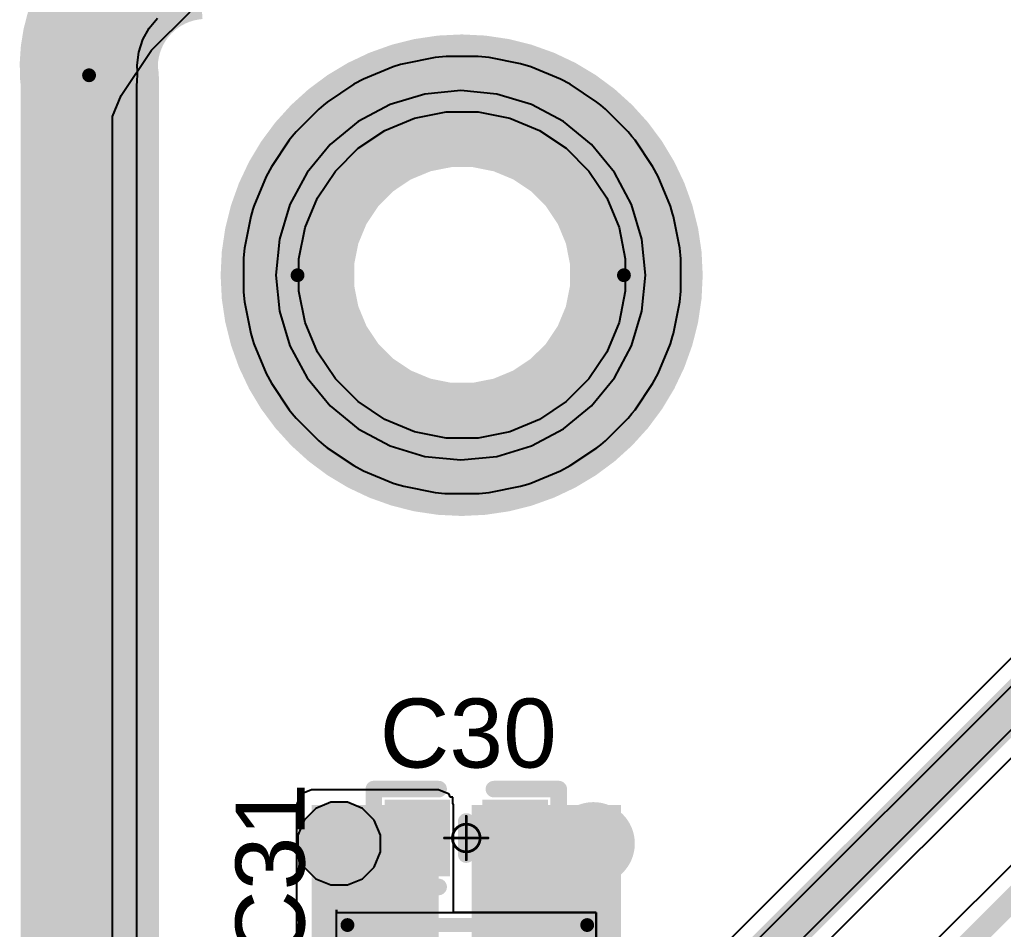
# Model space of a CAD drawing. Header units: inches. Extents: x -0.16 to 1.47, y -0.24 to 2.31.
# Drawn here: x -0.1596 to 0.1964, y 1.7659 to 2.0953 of the extents above; entities that cross this region are included whole.
import ezdxf

# ---------------------------------------------------------------- set-up
doc = ezdxf.new("R2010")
doc.units = ezdxf.units.IN
doc.header["$MEASUREMENT"] = 0
for name, color, linetype in [('Bottom Layer', 5, 'Continuous'), ('Bottom Overlay', 54, 'Continuous'), ('Bottom Solder', 6, 'Continuous'), ('GND', 76, 'Continuous'), ('Keep-Out Layer', 6, 'Continuous'), ('Mechanical 15', 56, 'Continuous'), ('Multi-Layer', 9, 'Continuous'), ('POWER', 16, 'Continuous'), ('Top Layer', 1, 'Continuous'), ('Top Overlay', 2, 'Continuous'), ('Top Paste', 8, 'Continuous'), ('Top Solder', 216, 'Continuous'), ('Via Holes', 16, 'Continuous')]:
    doc.layers.add(name, color=color, linetype=linetype)
doc.styles.add('Arial', font='', dxfattribs={"height": 0.2})
doc.styles.get('Arial').set_extended_font_data('Arial')

# ---------------------------------------------------------------- blocks, each defined once
blk = doc.blocks.new('C_0402_L_4')
at = {"layer": 'Top Layer'}
for points in [[(-0.02559, 0.00984), (-0.00984, 0.00984), (-0.00984, -0.00984), (-0.02559, -0.00984)], [(0.00984, 0.00984), (0.02559, 0.00984), (0.02559, -0.00984), (0.00984, -0.00984)]]:
    blk.add_hatch(color=1, dxfattribs=at).paths.add_polyline_path(points)
at = {"layer": 'Top Paste'}
for points in [[(-0.02559, 0.00984), (-0.00984, 0.00984), (-0.00984, -0.00984), (-0.02559, -0.00984)], [(0.00984, 0.00984), (0.02559, 0.00984), (0.02559, -0.00984), (0.00984, -0.00984)]]:
    blk.add_hatch(color=8, dxfattribs=at).paths.add_polyline_path(points)
at = {"layer": 'Top Solder'}
for points in [[(-0.02959, 0.01384), (-0.00584, 0.01384), (-0.00584, -0.01384), (-0.02959, -0.01384)], [(0.00584, 0.01384), (0.02959, 0.01384), (0.02959, -0.01384), (0.00584, -0.01384)]]:
    blk.add_hatch(color=216, dxfattribs=at).paths.add_polyline_path(points)
at = {"layer": 'Mechanical 15', "const_width": 0.001}
for points in [[(0, 0.00788), (0, -0.00787)], [(0.00788, 0), (-0.00787, 0)]]:
    blk.add_lwpolyline(points, dxfattribs=at)
at = {"layer": 'Mechanical 15'}
for points, const_width in [([(-0.00025, 0.00788, 1), (0.00025, 0.00788, 1)], 0.0005), ([(0.005, 0, 1), (-0.005, 0, 1)], 0.001), ([(-0.00812, 0, 1), (-0.00762, 0, 1)], 0.0005), ([(-0.00525, 0, 1), (-0.00475, 0, 1)], 0.0005), ([(0.00475, 0, 1), (0.00525, 0, 1)], 0.0005), ([(0.00763, 0, 1), (0.00813, 0, 1)], 0.0005), ([(-0.00025, -0.00787, 1), (0.00025, -0.00787, 1)], 0.0005)]:
    blk.add_lwpolyline(points, format="xyb", close=True, dxfattribs=dict(at, const_width=const_width))
at = {"layer": 'Top Overlay', "const_width": 0.006}
for points in [[(-0.03346, 0.01772), (-0.03346, -0.01771)], [(-0.01, 0.01772), (-0.03346, 0.01772)], [(0.03346, 0.01772), (0.01, 0.01772)], [(0.03346, 0.01772), (0.03346, -0.01772)], [(0, 0.006), (0, -0.006)], [(-0.03345, -0.01772), (-0.03346, -0.01771)], [(-0.01, -0.01771), (-0.03346, -0.01771)], [(0.03346, -0.01771), (0.01, -0.01771)]]:
    blk.add_lwpolyline(points, dxfattribs=at)
at = {"layer": 'Top Overlay', "const_width": 0.003}
for points in [[(-0.03496, 0.01772, 1), (-0.03196, 0.01772, 1)], [(-0.03496, 0.01772, 1), (-0.03196, 0.01772, 1)], [(-0.0115, 0.01772, 1), (-0.0085, 0.01772, 1)], [(0.0085, 0.01772, 1), (0.0115, 0.01772, 1)], [(0.03196, 0.01772, 1), (0.03496, 0.01772, 1)], [(0.03196, 0.01772, 1), (0.03496, 0.01772, 1)], [(-0.0015, 0.006, 1), (0.0015, 0.006, 1)], [(-0.0015, -0.006, 1), (0.0015, -0.006, 1)], [(-0.03496, -0.01771, 1), (-0.03196, -0.01771, 1)], [(-0.03496, -0.01771, 1), (-0.03196, -0.01771, 1)], [(-0.03496, -0.01771, 1), (-0.03196, -0.01771, 1)], [(-0.03495, -0.01772, 1), (-0.03195, -0.01772, 1)], [(-0.0115, -0.01771, 1), (-0.0085, -0.01771, 1)], [(0.0085, -0.01771, 1), (0.0115, -0.01771, 1)], [(0.03196, -0.01771, 1), (0.03496, -0.01771, 1)], [(0.03196, -0.01772, 1), (0.03496, -0.01772, 1)]]:
    blk.add_lwpolyline(points, format="xyb", close=True, dxfattribs=at)
blk = doc.blocks.new('SPL06_001_5')
at = {"layer": 'Top Layer'}
for points in [[(-0.0374, 0.02953), (-0.0374, 0.04725), (-0.01968, 0.04725), (-0.01968, 0.02953)], [(0.01968, 0.02953), (0.01968, 0.04725), (0.0374, 0.04725), (0.0374, 0.02953)], [(-0.0374, 0.00393), (-0.0374, 0.02165), (-0.01968, 0.02165), (-0.01968, 0.00393)], [(0.01968, 0.00393), (0.01968, 0.02165), (0.0374, 0.02165), (0.0374, 0.00393)], [(-0.0374, -0.02165), (-0.0374, -0.00393), (-0.01968, -0.00393), (-0.01968, -0.02165)], [(0.01968, -0.02165), (0.01968, -0.00393), (0.0374, -0.00393), (0.0374, -0.02165)], [(-0.0374, -0.04725), (-0.0374, -0.02953), (-0.01968, -0.02953), (-0.01968, -0.04725)], [(0.01968, -0.04725), (0.01968, -0.02953), (0.0374, -0.02953), (0.0374, -0.04725)]]:
    blk.add_hatch(color=1, dxfattribs=at).paths.add_polyline_path(points)
at = {"layer": 'Top Paste'}
for points in [[(-0.0374, 0.02953), (-0.0374, 0.04725), (-0.01968, 0.04725), (-0.01968, 0.02953)], [(0.01968, 0.02953), (0.01968, 0.04725), (0.0374, 0.04725), (0.0374, 0.02953)], [(-0.0374, 0.00393), (-0.0374, 0.02165), (-0.01968, 0.02165), (-0.01968, 0.00393)], [(0.01968, 0.00393), (0.01968, 0.02165), (0.0374, 0.02165), (0.0374, 0.00393)], [(-0.0374, -0.02165), (-0.0374, -0.00393), (-0.01968, -0.00393), (-0.01968, -0.02165)], [(0.01968, -0.02165), (0.01968, -0.00393), (0.0374, -0.00393), (0.0374, -0.02165)], [(-0.0374, -0.04725), (-0.0374, -0.02953), (-0.01968, -0.02953), (-0.01968, -0.04725)], [(0.01968, -0.04725), (0.01968, -0.02953), (0.0374, -0.02953), (0.0374, -0.04725)]]:
    blk.add_hatch(color=8, dxfattribs=at).paths.add_polyline_path(points)
at = {"layer": 'Top Solder'}
for points in [[(-0.0414, 0.02553), (-0.0414, 0.05125), (-0.01568, 0.05125), (-0.01568, 0.02553)], [(0.01568, 0.02553), (0.01568, 0.05125), (0.0414, 0.05125), (0.0414, 0.02553)], [(-0.0414, -0.00007), (-0.0414, 0.02565), (-0.01568, 0.02565), (-0.01568, -0.00007)], [(0.01568, -0.00007), (0.01568, 0.02565), (0.0414, 0.02565), (0.0414, -0.00007)], [(-0.0414, -0.02565), (-0.0414, 0.00007), (-0.01568, 0.00007), (-0.01568, -0.02565)], [(0.01568, -0.02565), (0.01568, 0.00007), (0.0414, 0.00007), (0.0414, -0.02565)], [(-0.0414, -0.05125), (-0.0414, -0.02553), (-0.01568, -0.02553), (-0.01568, -0.05125)], [(0.01568, -0.05125), (0.01568, -0.02553), (0.0414, -0.02553), (0.0414, -0.05125)]]:
    blk.add_hatch(color=216, dxfattribs=at).paths.add_polyline_path(points)
at = {"layer": 'Top Overlay'}
for p, q in [((-0.00158, 0.03701), (-0.00158, 0.04567)), ((-0.00158, 0.04567), (0, 0.04567)), ((0, 0.04567), (0, 0.03701)), ((-0.00536, 0.04065), (-0.00536, 0.04222)), ((-0.00536, 0.04222), (0.0033, 0.04222)), ((0.0033, 0.04065), (-0.00536, 0.04065)), ((0.0033, 0.04222), (0.0033, 0.04065)), ((0.0033, 0.04065), (0.0033, 0.04065)), ((-0.00158, 0.03701), (-0.00158, 0.03701)), ((0, 0.03701), (-0.00158, 0.03701))]:
    blk.add_line(p, q, dxfattribs=at)
at = {"layer": 'Top Overlay', "const_width": 0.005}
for points in [[(-0.04346, -0.0531), (-0.04346, 0.0531)], [(-0.04346, 0.0531), (0.0433, 0.0531)], [(0.0433, -0.0531), (0.0433, 0.0531)], [(0.04854, 0.03861), (0.05354, 0.04361)], [(0.05354, 0.03361), (0.05354, 0.04361)], [(0.04854, 0.03861), (0.05354, 0.03361)], [(-0.04346, -0.0531), (0.0433, -0.0531)]]:
    blk.add_lwpolyline(points, dxfattribs=at)
at = {"layer": 'Top Overlay'}
for points, const_width in [([(-0.04471, 0.0531, 1), (-0.04221, 0.0531, 1)], 0.0025), ([(-0.04471, 0.0531, 1), (-0.04221, 0.0531, 1)], 0.0025), ([(0.04205, 0.0531, 1), (0.04455, 0.0531, 1)], 0.0025), ([(0.04205, 0.0531, 1), (0.04455, 0.0531, 1)], 0.0025), ([(0.05229, 0.04361, 1), (0.05479, 0.04361, 1)], 0.0025), ([(0.05229, 0.04361, 1), (0.05479, 0.04361, 1)], 0.0025), ([(0.04729, 0.03861, 1), (0.04979, 0.03861, 1)], 0.0025), ([(0.04729, 0.03861, 1), (0.04979, 0.03861, 1)], 0.0025), ([(0.05229, 0.03361, 1), (0.05479, 0.03361, 1)], 0.0025), ([(0.05229, 0.03361, 1), (0.05479, 0.03361, 1)], 0.0025), ([(-0.00729, -0.02598, 1), (-0.01319, -0.02598, 1)], 0.00591), ([(-0.01467, -0.02598, 1), (-0.01171, -0.02598, 1)], 0.00295), ([(-0.00877, -0.02598, 1), (-0.00581, -0.02598, 1)], 0.00295), ([(-0.04471, -0.0531, 1), (-0.04221, -0.0531, 1)], 0.0025), ([(-0.04471, -0.0531, 1), (-0.04221, -0.0531, 1)], 0.0025), ([(0.04205, -0.0531, 1), (0.04455, -0.0531, 1)], 0.0025), ([(0.04205, -0.0531, 1), (0.04455, -0.0531, 1)], 0.0025)]:
    blk.add_lwpolyline(points, format="xyb", close=True, dxfattribs=dict(at, const_width=const_width))

msp = doc.modelspace()

# ---------------------------------------------------------------- hatches: boundary and pattern name
at = {"layer": 'Bottom Layer'}
h = msp.add_hatch(color=5, dxfattribs=at)
edge = h.paths.add_edge_path()
edge.add_arc((-0.044, 1.797), 0.01, 0, 360)
h = msp.add_hatch(color=5, dxfattribs=at)
edge = h.paths.add_edge_path()
edge.add_arc((0.048, 1.797), 0.01, 0, 360)
at = {"layer": 'Bottom Solder'}
h = msp.add_hatch(color=6, dxfattribs=at)
edge = h.paths.add_edge_path()
edge.add_arc((-0.044, 1.797), 0.014, 0, 360)
h = msp.add_hatch(color=6, dxfattribs=at)
edge = h.paths.add_edge_path()
edge.add_arc((0.048, 1.797), 0.014, 0, 360)
at = {"layer": 'GND'}
h = msp.add_hatch(color=76, dxfattribs=at)
edge = h.paths.add_edge_path()
edge.add_arc((-0.044, 1.797), 0.015, 0, 360)
at = {"layer": 'POWER'}
h = msp.add_hatch(color=16, dxfattribs=at)
edge = h.paths.add_edge_path()
edge.add_arc((0.048, 1.797), 0.015, 0, 360)
at = {"layer": 'Top Layer'}
for points in [[(-0.054, 1.744), (-0.008, 1.744), (-0.008, 1.811), (-0.054, 1.811)], [(0.058, 1.811), (0.004, 1.811), (0.004, 1.744), (0.058, 1.744)]]:
    msp.add_hatch(color=1, dxfattribs=at).paths.add_polyline_path(points)
h = msp.add_hatch(color=1, dxfattribs=at)
edge = h.paths.add_edge_path()
edge.add_arc((-0.044, 1.797), 0.01, 0, 360)
h = msp.add_hatch(color=1, dxfattribs=at)
edge = h.paths.add_edge_path()
edge.add_arc((0.048, 1.797), 0.01, 0, 360)
at = {"layer": 'Top Solder'}
h = msp.add_hatch(color=216, dxfattribs=at)
edge = h.paths.add_edge_path()
edge.add_arc((-0.044, 1.797), 0.014, 0, 360)
h = msp.add_hatch(color=216, dxfattribs=at)
edge = h.paths.add_edge_path()
edge.add_arc((0.048, 1.797), 0.014, 0, 360)
at = {"layer": 'Via Holes'}
h = msp.add_hatch(color=7, dxfattribs=at)
edge = h.paths.add_edge_path()
edge.add_arc((-0.044, 1.797), 0.005, 0, 360)
h = msp.add_hatch(color=7, dxfattribs=at)
edge = h.paths.add_edge_path()
edge.add_arc((0.048, 1.797), 0.005, 0, 360)

# ---------------------------------------------------------------- linework, layer by layer
at = {"layer": 'Bottom Layer'}
for p, q in [((-0.11189, 2.08423), (-0.09796, 2.09816)), ((-0.12283, 2.06785), (-0.11189, 2.08423)), ((-0.01305, 2.06837), (-0.02559, 2.06457)), ((0, 2.06966), (-0.01305, 2.06837)), ((0.01305, 2.06837), (0, 2.06966)), ((0.02559, 2.06457), (0.01305, 2.06837)), ((-0.12597, 2.06026), (-0.12283, 2.06785)), ((-0.02559, 2.06457), (-0.03715, 2.05839)), ((0.03715, 2.05839), (0.02559, 2.06457)), ((-0.12597, -0.0807), (-0.12597, 2.06026)), ((-0.03715, 2.05839), (-0.04729, 2.05007)), ((0.04729, 2.05007), (0.03715, 2.05839)), ((0.40071, 2.05549), (-0.0957, 1.55908)), ((-0.04729, 2.05007), (-0.05561, 2.03993)), ((0.05561, 2.03993), (0.04729, 2.05007)), ((-0.08003, 1.54879), (0.411, 2.03982)), ((-0.05561, 2.03993), (-0.06179, 2.02837)), ((0.06179, 2.02837), (0.05561, 2.03993)), ((-0.06179, 2.02837), (-0.06559, 2.01583)), ((0.06559, 2.01583), (0.06179, 2.02837)), ((-0.06559, 2.01583), (-0.06688, 2.00278)), ((0.06688, 2.00278), (0.06559, 2.01583)), ((0.417, 2.00698), (-0.07541, 1.51456)), ((-0.06688, 2.00278), (-0.06559, 1.98973)), ((0.06559, 1.98973), (0.06688, 2.00278)), ((-0.06559, 1.98973), (-0.06179, 1.97719)), ((0.06179, 1.97719), (0.06559, 1.98973)), ((-0.06179, 1.97719), (-0.05561, 1.96562)), ((0.05561, 1.96562), (0.06179, 1.97719)), ((-0.05561, 1.96562), (-0.04729, 1.95549)), ((0.04729, 1.95549), (0.05561, 1.96562)), ((-0.04729, 1.95549), (-0.03715, 1.94717)), ((0.03715, 1.94717), (0.04729, 1.95549)), ((-0.03715, 1.94717), (-0.02559, 1.94099)), ((0.02559, 1.94099), (0.03715, 1.94717)), ((-0.02559, 1.94099), (-0.01305, 1.93719)), ((0.01305, 1.93719), (0.02559, 1.94099)), ((-0.01305, 1.93719), (0, 1.9359)), ((0, 1.9359), (0.01305, 1.93719)), ((-0.04698, 1.812), (-0.0525, 1.80972)), ((-0.04102, 1.812), (-0.04698, 1.812)), ((-0.0355, 1.80972), (-0.04102, 1.812)), ((-0.0525, 1.80972), (-0.05672, 1.8055)), ((-0.03128, 1.8055), (-0.0355, 1.80972)), ((-0.05672, 1.8055), (-0.059, 1.79998)), ((-0.029, 1.79998), (-0.03128, 1.8055)), ((-0.059, 1.79998), (-0.059, 1.79402)), ((-0.029, 1.79402), (-0.029, 1.79998)), ((-0.059, 1.79402), (-0.05672, 1.7885)), ((-0.03128, 1.7885), (-0.029, 1.79402)), ((-0.05672, 1.7885), (-0.0525, 1.78428)), ((-0.0355, 1.78428), (-0.03128, 1.7885)), ((-0.0525, 1.78428), (-0.04698, 1.782)), ((-0.04102, 1.782), (-0.0355, 1.78428)), ((-0.04698, 1.782), (-0.04102, 1.782))]:
    msp.add_line(p, q, dxfattribs=at)
at = {"layer": 'Bottom Layer', "const_width": 0.008}
for points in [[(-0.08921, 1.55259), (0.40719, 2.049)], [(-0.07621, 1.50079), (0.432, 2.009)]]:
    msp.add_lwpolyline(points, dxfattribs=at)
at = {"layer": 'Bottom Overlay', "const_width": 0.05}
msp.add_lwpolyline([(-0.13451, 2.07518, -0.414214), (-0.09521, 2.12048)], format="xyb", dxfattribs=at)
msp.add_lwpolyline([(-0.13451, 2.07518, -0.414214), (-0.09521, 2.12048)], format="xyb", dxfattribs=at)
at = {"layer": 'Bottom Overlay'}
for points, const_width in [([(-0.14701, 2.07518, 1), (-0.12201, 2.07518, 1)], 0.025), ([(-0.14701, 2.07518, 1), (-0.12201, 2.07518, 1)], 0.025), ([(-0.14671, 2.07388, 1), (-0.12171, 2.07388, 1)], 0.025), ([(-0.14671, 2.07388, 1), (-0.12171, 2.07388, 1)], 0.025), ([(0.07997, 2.00279, 1), (-0.07939, 2.00279, 1)], 0.015), ([(-0.08314, 2.00279, 1), (-0.07564, 2.00279, 1)], 0.0075), ([(0.07622, 2.00279, 1), (0.08372, 2.00279, 1)], 0.0075)]:
    msp.add_lwpolyline(points, format="xyb", close=True, dxfattribs=dict(at, const_width=const_width))
at = {"layer": 'Bottom Overlay', "const_width": 0.05}
msp.add_lwpolyline([(-0.13421, -0.08202), (-0.13421, 2.07388)], dxfattribs=at)
msp.add_lwpolyline([(-0.13421, -0.08202), (-0.13421, 2.07388)], dxfattribs=at)
at = {"layer": 'GND'}
for p, q in [((-0.11279, 2.09227), (-0.10974, 2.09591)), ((-0.11509, 2.08811), (-0.11279, 2.09227)), ((-0.11655, 2.08359), (-0.11509, 2.08811)), ((-0.11714, 2.07888), (-0.11655, 2.08359)), ((-0.11698, 2.07651), (-0.11714, 2.07888)), ((-0.02179, 2.07903), (-0.02442, 2.07823)), ((-0.02065, 2.07938), (-0.02179, 2.07903)), ((-0.00924, 2.08164), (-0.02065, 2.07938)), ((-0.00532, 2.08203), (-0.00924, 2.08164)), ((0.00632, 2.08203), (-0.00532, 2.08203)), ((-0.00532, 2.08203), (-0.00532, 2.08203)), ((-0.00532, 2.08203), (-0.00532, 2.08203)), ((0.01024, 2.08164), (0.00632, 2.08203)), ((0.00632, 2.08203), (0.00632, 2.08203)), ((0.00632, 2.08203), (0.00632, 2.08203)), ((0.02165, 2.07938), (0.01024, 2.08164)), ((0.02542, 2.07823), (0.02165, 2.07938)), ((-0.117, 2.07567), (-0.11698, 2.07651)), ((-0.11694, 2.07483), (-0.117, 2.07567)), ((-0.02442, 2.07823), (-0.03516, 2.07378)), ((0.03616, 2.07378), (0.02542, 2.07823)), ((-0.11721, 2.0721), (-0.1171, 2.07257)), ((-0.11721, -0.07753), (-0.11721, 2.0721)), ((-0.1171, 2.07257), (-0.11706, 2.0737)), ((-0.11706, 2.0737), (-0.11694, 2.07483)), ((-0.03864, 2.07192), (-0.04831, 2.06546)), ((-0.03516, 2.07378), (-0.03864, 2.07192)), ((0.03964, 2.07192), (0.03616, 2.07378)), ((0.04931, 2.06546), (0.03964, 2.07192)), ((-0.04831, 2.06546), (-0.04968, 2.06433)), ((0.05068, 2.06433), (0.04931, 2.06546)), ((-0.05136, 2.06296), (-0.05958, 2.05473)), ((-0.04968, 2.06433), (-0.05136, 2.06296)), ((0.05236, 2.06296), (0.05068, 2.06433)), ((0.06058, 2.05473), (0.05236, 2.06296)), ((-0.05958, 2.05473), (-0.06095, 2.05306)), ((0.06195, 2.05306), (0.06058, 2.05473)), ((-0.06208, 2.05169), (-0.06854, 2.04202)), ((-0.06095, 2.05306), (-0.06208, 2.05169)), ((0.06308, 2.05169), (0.06195, 2.05306)), ((0.06954, 2.04202), (0.06308, 2.05169)), ((-0.06854, 2.04202), (-0.0704, 2.03854)), ((0.0714, 2.03854), (0.06954, 2.04202)), ((-0.0704, 2.03854), (-0.07485, 2.0278)), ((0.07585, 2.0278), (0.0714, 2.03854)), ((-0.0752, 2.02665), (-0.076, 2.02403)), ((-0.07485, 2.0278), (-0.0752, 2.02665)), ((0.07665, 2.02517), (0.07585, 2.0278)), ((-0.076, 2.02403), (-0.07827, 2.01262)), ((0.077, 2.02403), (0.07665, 2.02517)), ((0.07927, 2.01262), (0.077, 2.02403)), ((-0.07827, 2.01262), (-0.07861, 2.00908)), ((0.07965, 2.0087), (0.07927, 2.01262)), ((-0.07861, 2.00908), (-0.07865, 2.0087)), ((-0.07865, 2.0087), (-0.07865, 2.00288)), ((0.07965, 2.00288), (0.07965, 2.0087)), ((0.07965, 2.0087), (0.07965, 2.0087)), ((0.07965, 2.0087), (0.07965, 2.0087)), ((-0.07865, 2.00288), (-0.07865, 1.99706)), ((0.07965, 1.99706), (0.07965, 2.00288)), ((-0.07865, 1.99706), (-0.07861, 1.99668)), ((0.07927, 1.99314), (0.07965, 1.99706)), ((0.07965, 1.99706), (0.07965, 1.99706)), ((0.07965, 1.99706), (0.07965, 1.99706)), ((-0.07861, 1.99668), (-0.07827, 1.99314)), ((-0.07827, 1.99314), (-0.076, 1.98173)), ((0.077, 1.98173), (0.07927, 1.99314)), ((-0.076, 1.98173), (-0.0752, 1.97911)), ((0.07585, 1.97796), (0.07665, 1.98059)), ((0.07665, 1.98059), (0.077, 1.98173)), ((-0.0752, 1.97911), (-0.07485, 1.97796)), ((-0.07485, 1.97796), (-0.0704, 1.96721)), ((0.0714, 1.96721), (0.07585, 1.97796)), ((-0.0704, 1.96721), (-0.06854, 1.96374)), ((0.06954, 1.96374), (0.0714, 1.96721)), ((-0.06854, 1.96374), (-0.06208, 1.95407)), ((0.06308, 1.95407), (0.06954, 1.96374)), ((-0.06208, 1.95407), (-0.06095, 1.9527)), ((-0.06095, 1.9527), (-0.05958, 1.95102)), ((-0.05958, 1.95102), (-0.05136, 1.9428)), ((0.05236, 1.9428), (0.06058, 1.95102)), ((0.06058, 1.95102), (0.06195, 1.9527)), ((0.06195, 1.9527), (0.06308, 1.95407)), ((-0.05136, 1.9428), (-0.04968, 1.94142)), ((-0.04968, 1.94142), (-0.04831, 1.9403)), ((-0.04831, 1.9403), (-0.03864, 1.93383)), ((0.03964, 1.93383), (0.04931, 1.9403)), ((0.04931, 1.9403), (0.05068, 1.94142)), ((0.05068, 1.94142), (0.05236, 1.9428)), ((-0.03864, 1.93383), (-0.03516, 1.93198)), ((0.03616, 1.93198), (0.03964, 1.93383)), ((-0.03516, 1.93198), (-0.02442, 1.92753)), ((0.02542, 1.92753), (0.03616, 1.93198)), ((-0.02442, 1.92753), (-0.02327, 1.92718)), ((-0.02327, 1.92718), (-0.02065, 1.92638)), ((-0.02065, 1.92638), (-0.00924, 1.92411)), ((0.01024, 1.92411), (0.02165, 1.92638)), ((0.02165, 1.92638), (0.02427, 1.92718)), ((0.02427, 1.92718), (0.02542, 1.92753)), ((-0.00924, 1.92411), (-0.0057, 1.92376)), ((-0.0057, 1.92376), (-0.00532, 1.92373)), ((-0.00532, 1.92373), (0.00632, 1.92373)), ((0.00632, 1.92373), (0.0067, 1.92376)), ((0.0067, 1.92376), (0.01024, 1.92411))]:
    msp.add_line(p, q, dxfattribs=at)
at = {"layer": 'GND', "const_width": 0.04}
for points in [[(-0.12394, 2.11027), (-0.11728, 2.1157)], [(-0.12945, 2.10367), (-0.12394, 2.11027)], [(-0.13361, 2.09615), (-0.12945, 2.10367)], [(-0.13626, 2.08797), (-0.13361, 2.09615)], [(-0.13732, 2.07944), (-0.13626, 2.08797)], [(-0.13732, 2.07944), (-0.13703, 2.07516)], [(-0.13731, 2.07388), (-0.13703, 2.07516)], [(-0.13731, -0.08202), (-0.13731, 2.07388)], [(-0.02747, 2.05521), (-0.01673, 2.05966)], [(-0.01673, 2.05966), (-0.00532, 2.06193)], [(-0.00532, 2.06193), (0.00632, 2.06193)], [(0.00632, 2.06193), (0.01773, 2.05966)], [(0.01773, 2.05966), (0.02847, 2.05521)], [(-0.03715, 2.04875), (-0.02747, 2.05521)], [(0.02847, 2.05521), (0.03815, 2.04875)], [(-0.04537, 2.04052), (-0.03715, 2.04875)], [(0.03815, 2.04875), (0.04637, 2.04052)], [(-0.05183, 2.03085), (-0.04537, 2.04052)], [(0.04637, 2.04052), (0.05283, 2.03085)], [(-0.05629, 2.0201), (-0.05183, 2.03085)], [(0.05283, 2.03085), (0.05729, 2.0201)], [(-0.05856, 2.0087), (-0.05629, 2.0201)], [(0.05729, 2.0201), (0.05956, 2.0087)], [(-0.05856, 2.00288), (-0.05856, 2.0087)], [(0.05956, 2.00288), (0.05956, 2.0087)], [(-0.05856, 1.99706), (-0.05856, 2.00288)], [(0.05956, 1.99706), (0.05956, 2.00288)], [(-0.05856, 1.99706), (-0.05629, 1.98565)], [(0.05729, 1.98565), (0.05956, 1.99706)], [(-0.05629, 1.98565), (-0.05183, 1.97491)], [(0.05283, 1.97491), (0.05729, 1.98565)], [(-0.05183, 1.97491), (-0.04537, 1.96523)], [(0.04637, 1.96523), (0.05283, 1.97491)], [(-0.04537, 1.96523), (-0.03715, 1.95701)], [(0.03815, 1.95701), (0.04637, 1.96523)], [(-0.03715, 1.95701), (-0.02747, 1.95054)], [(0.02847, 1.95054), (0.03815, 1.95701)], [(-0.02747, 1.95054), (-0.01673, 1.94609)], [(0.01773, 1.94609), (0.02847, 1.95054)], [(-0.01673, 1.94609), (-0.00532, 1.94382)], [(0.00632, 1.94382), (0.01773, 1.94609)], [(-0.00532, 1.94382), (0.00632, 1.94382)]]:
    msp.add_lwpolyline(points, dxfattribs=at)
at = {"layer": 'GND', "const_width": 0.02}
for points in [[(-0.13394, 2.11027, 1), (-0.11394, 2.11027, 1)], [(-0.13394, 2.11027, 1), (-0.11394, 2.11027, 1)], [(-0.13945, 2.10367, 1), (-0.11945, 2.10367, 1)], [(-0.13945, 2.10367, 1), (-0.11945, 2.10367, 1)], [(-0.14361, 2.09615, 1), (-0.12361, 2.09615, 1)], [(-0.14361, 2.09615, 1), (-0.12361, 2.09615, 1)], [(-0.14626, 2.08797, 1), (-0.12626, 2.08797, 1)], [(-0.14626, 2.08797, 1), (-0.12626, 2.08797, 1)], [(-0.14732, 2.07944, 1), (-0.12732, 2.07944, 1)], [(-0.14732, 2.07944, 1), (-0.12732, 2.07944, 1)], [(-0.14731, 2.07388, 1), (-0.12731, 2.07388, 1)], [(-0.14731, 2.07388, 1), (-0.12731, 2.07388, 1)], [(-0.14703, 2.07516, 1), (-0.12703, 2.07516, 1)], [(-0.14703, 2.07516, 1), (-0.12703, 2.07516, 1)], [(-0.02673, 2.05966, 1), (-0.00673, 2.05966, 1)], [(-0.02673, 2.05966, 1), (-0.00673, 2.05966, 1)], [(-0.01532, 2.06193, 1), (0.00468, 2.06193, 1)], [(-0.01532, 2.06193, 1), (0.00468, 2.06193, 1)], [(-0.00368, 2.06193, 1), (0.01632, 2.06193, 1)], [(-0.00368, 2.06193, 1), (0.01632, 2.06193, 1)], [(0.00773, 2.05966, 1), (0.02773, 2.05966, 1)], [(0.00773, 2.05966, 1), (0.02773, 2.05966, 1)], [(-0.03747, 2.05521, 1), (-0.01747, 2.05521, 1)], [(-0.03747, 2.05521, 1), (-0.01747, 2.05521, 1)], [(0.01847, 2.05521, 1), (0.03847, 2.05521, 1)], [(0.01847, 2.05521, 1), (0.03847, 2.05521, 1)], [(-0.04715, 2.04875, 1), (-0.02715, 2.04875, 1)], [(-0.04715, 2.04875, 1), (-0.02715, 2.04875, 1)], [(0.02815, 2.04875, 1), (0.04815, 2.04875, 1)], [(0.02815, 2.04875, 1), (0.04815, 2.04875, 1)], [(-0.05537, 2.04052, 1), (-0.03537, 2.04052, 1)], [(-0.05537, 2.04052, 1), (-0.03537, 2.04052, 1)], [(0.03637, 2.04052, 1), (0.05637, 2.04052, 1)], [(0.03637, 2.04052, 1), (0.05637, 2.04052, 1)], [(-0.06183, 2.03085, 1), (-0.04183, 2.03085, 1)], [(-0.06183, 2.03085, 1), (-0.04183, 2.03085, 1)], [(0.04283, 2.03085, 1), (0.06283, 2.03085, 1)], [(0.04283, 2.03085, 1), (0.06283, 2.03085, 1)], [(-0.06629, 2.0201, 1), (-0.04629, 2.0201, 1)], [(-0.06629, 2.0201, 1), (-0.04629, 2.0201, 1)], [(0.04729, 2.0201, 1), (0.06729, 2.0201, 1)], [(0.04729, 2.0201, 1), (0.06729, 2.0201, 1)], [(-0.06856, 2.0087, 1), (-0.04856, 2.0087, 1)], [(-0.06856, 2.0087, 1), (-0.04856, 2.0087, 1)], [(0.04956, 2.0087, 1), (0.06956, 2.0087, 1)], [(0.04956, 2.0087, 1), (0.06956, 2.0087, 1)], [(-0.06856, 2.00288, 1), (-0.04856, 2.00288, 1)], [(-0.06856, 2.00288, 1), (-0.04856, 2.00288, 1)], [(0.04956, 2.00288, 1), (0.06956, 2.00288, 1)], [(0.04956, 2.00288, 1), (0.06956, 2.00288, 1)], [(-0.06856, 1.99706, 1), (-0.04856, 1.99706, 1)], [(-0.06856, 1.99706, 1), (-0.04856, 1.99706, 1)], [(0.04956, 1.99706, 1), (0.06956, 1.99706, 1)], [(0.04956, 1.99706, 1), (0.06956, 1.99706, 1)], [(-0.06629, 1.98565, 1), (-0.04629, 1.98565, 1)], [(-0.06629, 1.98565, 1), (-0.04629, 1.98565, 1)], [(0.04729, 1.98565, 1), (0.06729, 1.98565, 1)], [(0.04729, 1.98565, 1), (0.06729, 1.98565, 1)], [(-0.06183, 1.97491, 1), (-0.04183, 1.97491, 1)], [(-0.06183, 1.97491, 1), (-0.04183, 1.97491, 1)], [(0.04283, 1.97491, 1), (0.06283, 1.97491, 1)], [(0.04283, 1.97491, 1), (0.06283, 1.97491, 1)], [(-0.05537, 1.96523, 1), (-0.03537, 1.96523, 1)], [(-0.05537, 1.96523, 1), (-0.03537, 1.96523, 1)], [(0.03637, 1.96523, 1), (0.05637, 1.96523, 1)], [(0.03637, 1.96523, 1), (0.05637, 1.96523, 1)], [(-0.04715, 1.95701, 1), (-0.02715, 1.95701, 1)], [(-0.04715, 1.95701, 1), (-0.02715, 1.95701, 1)], [(0.02815, 1.95701, 1), (0.04815, 1.95701, 1)], [(0.02815, 1.95701, 1), (0.04815, 1.95701, 1)], [(-0.03747, 1.95054, 1), (-0.01747, 1.95054, 1)], [(-0.03747, 1.95054, 1), (-0.01747, 1.95054, 1)], [(0.01847, 1.95054, 1), (0.03847, 1.95054, 1)], [(0.01847, 1.95054, 1), (0.03847, 1.95054, 1)], [(-0.02673, 1.94609, 1), (-0.00673, 1.94609, 1)], [(-0.02673, 1.94609, 1), (-0.00673, 1.94609, 1)], [(0.00773, 1.94609, 1), (0.02773, 1.94609, 1)], [(0.00773, 1.94609, 1), (0.02773, 1.94609, 1)], [(-0.01532, 1.94382, 1), (0.00468, 1.94382, 1)], [(-0.01532, 1.94382, 1), (0.00468, 1.94382, 1)], [(-0.00368, 1.94382, 1), (0.01632, 1.94382, 1)], [(-0.00368, 1.94382, 1), (0.01632, 1.94382, 1)]]:
    msp.add_lwpolyline(points, format="xyb", close=True, dxfattribs=at)
at = {"layer": 'Keep-Out Layer', "const_width": 0.005}
msp.add_lwpolyline([(-0.13451, 2.07518, -0.414214), (-0.09521, 2.12048)], format="xyb", dxfattribs=at)
at = {"layer": 'Keep-Out Layer', "const_width": 0.00616}
msp.add_lwpolyline([(-0.13421, -0.08202), (-0.13421, 2.07388)], dxfattribs=at)
at = {"layer": 'Keep-Out Layer'}
for points, const_width in [([(-0.13575, 2.07388, 1), (-0.13267, 2.07388, 1)], 0.00308), ([(-0.13576, 2.07518, 1), (-0.13326, 2.07518, 1)], 0.0025), ([(0.05906, 2.00278, 1), (-0.05906, 2.00278, 1)], 0.005), ([(-0.06031, 2.00278, 1), (-0.05781, 2.00278, 1)], 0.0025), ([(0.05781, 2.00278, 1), (0.06031, 2.00278, 1)], 0.0025)]:
    msp.add_lwpolyline(points, format="xyb", close=True, dxfattribs=dict(at, const_width=const_width))
at = {"layer": 'Multi-Layer'}
for p, q in [((-0.01673, 2.05966), (-0.00532, 2.06193)), ((-0.00532, 2.06193), (0.0005, 2.06193)), ((0.0005, 2.06193), (0.00632, 2.06193)), ((0.00632, 2.06193), (0.01773, 2.05966)), ((-0.02747, 2.05521), (-0.01673, 2.05966)), ((0.01773, 2.05966), (0.02847, 2.05521)), ((-0.03715, 2.04875), (-0.02747, 2.05521)), ((0.02847, 2.05521), (0.03815, 2.04875)), ((-0.04537, 2.04052), (-0.03715, 2.04875)), ((0.03815, 2.04875), (0.04637, 2.04052)), ((-0.05183, 2.03085), (-0.04537, 2.04052)), ((0.04637, 2.04052), (0.05283, 2.03085)), ((-0.05629, 2.0201), (-0.05183, 2.03085)), ((0.05283, 2.03085), (0.05729, 2.0201)), ((-0.05856, 2.0087), (-0.05629, 2.0201)), ((0.05729, 2.0201), (0.05956, 2.0087)), ((-0.05856, 2.00288), (-0.05856, 2.0087)), ((0.05956, 2.0087), (0.05956, 2.00288)), ((-0.05856, 1.99706), (-0.05856, 2.00288)), ((0.05956, 2.00288), (0.05956, 1.99706)), ((-0.05629, 1.98565), (-0.05856, 1.99706)), ((0.05956, 1.99706), (0.05729, 1.98565)), ((-0.05183, 1.97491), (-0.05629, 1.98565)), ((0.05729, 1.98565), (0.05283, 1.97491)), ((-0.04537, 1.96523), (-0.05183, 1.97491)), ((0.05283, 1.97491), (0.04637, 1.96523)), ((-0.03715, 1.95701), (-0.04537, 1.96523)), ((0.04637, 1.96523), (0.03815, 1.95701)), ((-0.02747, 1.95054), (-0.03715, 1.95701)), ((0.03815, 1.95701), (0.02847, 1.95054)), ((-0.01673, 1.94609), (-0.02747, 1.95054)), ((0.02847, 1.95054), (0.01773, 1.94609)), ((-0.00532, 1.94382), (-0.01673, 1.94609)), ((0.0005, 1.94382), (-0.00532, 1.94382)), ((0.0005, 1.94382), (0.0005, 1.94382)), ((0.00632, 1.94382), (0.0005, 1.94382)), ((0.01773, 1.94609), (0.00632, 1.94382))]:
    msp.add_line(p, q, dxfattribs=at)
at = {"layer": 'POWER'}
for p, q in [((-0.11279, 2.09227), (-0.10974, 2.09591)), ((-0.11509, 2.08811), (-0.11279, 2.09227)), ((-0.11655, 2.08359), (-0.11509, 2.08811)), ((-0.11714, 2.07888), (-0.11655, 2.08359)), ((-0.11698, 2.07651), (-0.11714, 2.07888)), ((-0.02179, 2.07903), (-0.02442, 2.07823)), ((-0.02065, 2.07938), (-0.02179, 2.07903)), ((-0.00924, 2.08164), (-0.02065, 2.07938)), ((-0.00532, 2.08203), (-0.00924, 2.08164)), ((0.00632, 2.08203), (-0.00532, 2.08203)), ((-0.00532, 2.08203), (-0.00532, 2.08203)), ((-0.00532, 2.08203), (-0.00532, 2.08203)), ((0.01024, 2.08164), (0.00632, 2.08203)), ((0.00632, 2.08203), (0.00632, 2.08203)), ((0.00632, 2.08203), (0.00632, 2.08203)), ((0.02165, 2.07938), (0.01024, 2.08164)), ((0.02542, 2.07823), (0.02165, 2.07938)), ((-0.117, 2.07567), (-0.11698, 2.07651)), ((-0.11694, 2.07483), (-0.117, 2.07567)), ((-0.02442, 2.07823), (-0.03516, 2.07378)), ((0.03616, 2.07378), (0.02542, 2.07823)), ((-0.11721, 2.0721), (-0.1171, 2.07257)), ((-0.11721, 1.45585), (-0.11721, 2.0721)), ((-0.1171, 2.07257), (-0.11706, 2.0737)), ((-0.11706, 2.0737), (-0.11694, 2.07483)), ((-0.03864, 2.07192), (-0.04831, 2.06546)), ((-0.03516, 2.07378), (-0.03864, 2.07192)), ((0.03964, 2.07192), (0.03616, 2.07378)), ((0.04931, 2.06546), (0.03964, 2.07192)), ((-0.04831, 2.06546), (-0.04968, 2.06433)), ((0.05068, 2.06433), (0.04931, 2.06546)), ((-0.05136, 2.06296), (-0.05958, 2.05473)), ((-0.04968, 2.06433), (-0.05136, 2.06296)), ((0.05236, 2.06296), (0.05068, 2.06433)), ((0.06058, 2.05473), (0.05236, 2.06296)), ((-0.05958, 2.05473), (-0.06095, 2.05306)), ((0.06195, 2.05306), (0.06058, 2.05473)), ((-0.06208, 2.05169), (-0.06854, 2.04202)), ((-0.06095, 2.05306), (-0.06208, 2.05169)), ((0.06308, 2.05169), (0.06195, 2.05306)), ((0.06954, 2.04202), (0.06308, 2.05169)), ((-0.06854, 2.04202), (-0.0704, 2.03854)), ((0.0714, 2.03854), (0.06954, 2.04202)), ((-0.0704, 2.03854), (-0.07485, 2.0278)), ((0.07585, 2.0278), (0.0714, 2.03854)), ((-0.0752, 2.02665), (-0.076, 2.02403)), ((-0.07485, 2.0278), (-0.0752, 2.02665)), ((0.07665, 2.02517), (0.07585, 2.0278)), ((-0.076, 2.02403), (-0.07827, 2.01262)), ((0.077, 2.02403), (0.07665, 2.02517)), ((0.07927, 2.01262), (0.077, 2.02403)), ((-0.07827, 2.01262), (-0.07861, 2.00908)), ((0.07965, 2.0087), (0.07927, 2.01262)), ((-0.07861, 2.00908), (-0.07865, 2.0087)), ((-0.07865, 2.0087), (-0.07865, 2.00288)), ((0.07965, 2.00288), (0.07965, 2.0087)), ((0.07965, 2.0087), (0.07965, 2.0087)), ((0.07965, 2.0087), (0.07965, 2.0087)), ((-0.07865, 2.00288), (-0.07865, 1.99706)), ((0.07965, 1.99706), (0.07965, 2.00288)), ((-0.07865, 1.99706), (-0.07861, 1.99668)), ((0.07927, 1.99314), (0.07965, 1.99706)), ((0.07965, 1.99706), (0.07965, 1.99706)), ((0.07965, 1.99706), (0.07965, 1.99706)), ((-0.07861, 1.99668), (-0.07827, 1.99314)), ((-0.07827, 1.99314), (-0.076, 1.98173)), ((0.077, 1.98173), (0.07927, 1.99314)), ((-0.076, 1.98173), (-0.0752, 1.97911)), ((0.07585, 1.97796), (0.07665, 1.98059)), ((0.07665, 1.98059), (0.077, 1.98173)), ((-0.0752, 1.97911), (-0.07485, 1.97796)), ((-0.07485, 1.97796), (-0.0704, 1.96721)), ((0.0714, 1.96721), (0.07585, 1.97796)), ((-0.0704, 1.96721), (-0.06854, 1.96374)), ((0.06954, 1.96374), (0.0714, 1.96721)), ((-0.06854, 1.96374), (-0.06208, 1.95407)), ((0.06308, 1.95407), (0.06954, 1.96374)), ((-0.06208, 1.95407), (-0.06095, 1.9527)), ((-0.06095, 1.9527), (-0.05958, 1.95102)), ((-0.05958, 1.95102), (-0.05136, 1.9428)), ((0.05236, 1.9428), (0.06058, 1.95102)), ((0.06058, 1.95102), (0.06195, 1.9527)), ((0.06195, 1.9527), (0.06308, 1.95407)), ((-0.05136, 1.9428), (-0.04968, 1.94142)), ((-0.04968, 1.94142), (-0.04831, 1.9403)), ((-0.04831, 1.9403), (-0.03864, 1.93383)), ((0.03964, 1.93383), (0.04931, 1.9403)), ((0.04931, 1.9403), (0.05068, 1.94142)), ((0.05068, 1.94142), (0.05236, 1.9428)), ((-0.03864, 1.93383), (-0.03516, 1.93198)), ((0.03616, 1.93198), (0.03964, 1.93383)), ((-0.03516, 1.93198), (-0.02442, 1.92753)), ((0.02542, 1.92753), (0.03616, 1.93198)), ((-0.02442, 1.92753), (-0.02327, 1.92718)), ((-0.02327, 1.92718), (-0.02065, 1.92638)), ((-0.02065, 1.92638), (-0.00924, 1.92411)), ((0.01024, 1.92411), (0.02165, 1.92638)), ((0.02165, 1.92638), (0.02427, 1.92718)), ((0.02427, 1.92718), (0.02542, 1.92753)), ((-0.00924, 1.92411), (-0.0057, 1.92376)), ((-0.0057, 1.92376), (-0.00532, 1.92373)), ((-0.00532, 1.92373), (0.00632, 1.92373)), ((0.00632, 1.92373), (0.0067, 1.92376)), ((0.0067, 1.92376), (0.01024, 1.92411))]:
    msp.add_line(p, q, dxfattribs=at)
at = {"layer": 'POWER', "const_width": 0.04}
for points in [[(-0.12394, 2.11027), (-0.11728, 2.1157)], [(-0.12945, 2.10367), (-0.12394, 2.11027)], [(-0.13361, 2.09615), (-0.12945, 2.10367)], [(-0.13626, 2.08797), (-0.13361, 2.09615)], [(-0.13732, 2.07944), (-0.13626, 2.08797)], [(-0.13732, 2.07944), (-0.13703, 2.07516)], [(-0.13731, 2.07388), (-0.13703, 2.07516)], [(-0.13731, -0.08202), (-0.13731, 2.07388)], [(-0.02747, 2.05521), (-0.01673, 2.05966)], [(-0.01673, 2.05966), (-0.00532, 2.06193)], [(-0.00532, 2.06193), (0.00632, 2.06193)], [(0.00632, 2.06193), (0.01773, 2.05966)], [(0.01773, 2.05966), (0.02847, 2.05521)], [(-0.03715, 2.04875), (-0.02747, 2.05521)], [(0.02847, 2.05521), (0.03815, 2.04875)], [(-0.04537, 2.04052), (-0.03715, 2.04875)], [(0.03815, 2.04875), (0.04637, 2.04052)], [(-0.05183, 2.03085), (-0.04537, 2.04052)], [(0.04637, 2.04052), (0.05283, 2.03085)], [(-0.05629, 2.0201), (-0.05183, 2.03085)], [(0.05283, 2.03085), (0.05729, 2.0201)], [(-0.05856, 2.0087), (-0.05629, 2.0201)], [(0.05729, 2.0201), (0.05956, 2.0087)], [(-0.05856, 2.00288), (-0.05856, 2.0087)], [(0.05956, 2.00288), (0.05956, 2.0087)], [(-0.05856, 1.99706), (-0.05856, 2.00288)], [(0.05956, 1.99706), (0.05956, 2.00288)], [(-0.05856, 1.99706), (-0.05629, 1.98565)], [(0.05729, 1.98565), (0.05956, 1.99706)], [(-0.05629, 1.98565), (-0.05183, 1.97491)], [(0.05283, 1.97491), (0.05729, 1.98565)], [(-0.05183, 1.97491), (-0.04537, 1.96523)], [(0.04637, 1.96523), (0.05283, 1.97491)], [(-0.04537, 1.96523), (-0.03715, 1.95701)], [(0.03815, 1.95701), (0.04637, 1.96523)], [(-0.03715, 1.95701), (-0.02747, 1.95054)], [(0.02847, 1.95054), (0.03815, 1.95701)], [(-0.02747, 1.95054), (-0.01673, 1.94609)], [(0.01773, 1.94609), (0.02847, 1.95054)], [(-0.01673, 1.94609), (-0.00532, 1.94382)], [(0.00632, 1.94382), (0.01773, 1.94609)], [(-0.00532, 1.94382), (0.00632, 1.94382)]]:
    msp.add_lwpolyline(points, dxfattribs=at)
at = {"layer": 'POWER', "const_width": 0.02}
for points in [[(-0.13394, 2.11027, 1), (-0.11394, 2.11027, 1)], [(-0.13394, 2.11027, 1), (-0.11394, 2.11027, 1)], [(-0.13945, 2.10367, 1), (-0.11945, 2.10367, 1)], [(-0.13945, 2.10367, 1), (-0.11945, 2.10367, 1)], [(-0.14361, 2.09615, 1), (-0.12361, 2.09615, 1)], [(-0.14361, 2.09615, 1), (-0.12361, 2.09615, 1)], [(-0.14626, 2.08797, 1), (-0.12626, 2.08797, 1)], [(-0.14626, 2.08797, 1), (-0.12626, 2.08797, 1)], [(-0.14732, 2.07944, 1), (-0.12732, 2.07944, 1)], [(-0.14732, 2.07944, 1), (-0.12732, 2.07944, 1)], [(-0.14731, 2.07388, 1), (-0.12731, 2.07388, 1)], [(-0.14731, 2.07388, 1), (-0.12731, 2.07388, 1)], [(-0.14703, 2.07516, 1), (-0.12703, 2.07516, 1)], [(-0.14703, 2.07516, 1), (-0.12703, 2.07516, 1)], [(-0.02673, 2.05966, 1), (-0.00673, 2.05966, 1)], [(-0.02673, 2.05966, 1), (-0.00673, 2.05966, 1)], [(-0.01532, 2.06193, 1), (0.00468, 2.06193, 1)], [(-0.01532, 2.06193, 1), (0.00468, 2.06193, 1)], [(-0.00368, 2.06193, 1), (0.01632, 2.06193, 1)], [(-0.00368, 2.06193, 1), (0.01632, 2.06193, 1)], [(0.00773, 2.05966, 1), (0.02773, 2.05966, 1)], [(0.00773, 2.05966, 1), (0.02773, 2.05966, 1)], [(-0.03747, 2.05521, 1), (-0.01747, 2.05521, 1)], [(-0.03747, 2.05521, 1), (-0.01747, 2.05521, 1)], [(0.01847, 2.05521, 1), (0.03847, 2.05521, 1)], [(0.01847, 2.05521, 1), (0.03847, 2.05521, 1)], [(-0.04715, 2.04875, 1), (-0.02715, 2.04875, 1)], [(-0.04715, 2.04875, 1), (-0.02715, 2.04875, 1)], [(0.02815, 2.04875, 1), (0.04815, 2.04875, 1)], [(0.02815, 2.04875, 1), (0.04815, 2.04875, 1)], [(-0.05537, 2.04052, 1), (-0.03537, 2.04052, 1)], [(-0.05537, 2.04052, 1), (-0.03537, 2.04052, 1)], [(0.03637, 2.04052, 1), (0.05637, 2.04052, 1)], [(0.03637, 2.04052, 1), (0.05637, 2.04052, 1)], [(-0.06183, 2.03085, 1), (-0.04183, 2.03085, 1)], [(-0.06183, 2.03085, 1), (-0.04183, 2.03085, 1)], [(0.04283, 2.03085, 1), (0.06283, 2.03085, 1)], [(0.04283, 2.03085, 1), (0.06283, 2.03085, 1)], [(-0.06629, 2.0201, 1), (-0.04629, 2.0201, 1)], [(-0.06629, 2.0201, 1), (-0.04629, 2.0201, 1)], [(0.04729, 2.0201, 1), (0.06729, 2.0201, 1)], [(0.04729, 2.0201, 1), (0.06729, 2.0201, 1)], [(-0.06856, 2.0087, 1), (-0.04856, 2.0087, 1)], [(-0.06856, 2.0087, 1), (-0.04856, 2.0087, 1)], [(0.04956, 2.0087, 1), (0.06956, 2.0087, 1)], [(0.04956, 2.0087, 1), (0.06956, 2.0087, 1)], [(-0.06856, 2.00288, 1), (-0.04856, 2.00288, 1)], [(-0.06856, 2.00288, 1), (-0.04856, 2.00288, 1)], [(0.04956, 2.00288, 1), (0.06956, 2.00288, 1)], [(0.04956, 2.00288, 1), (0.06956, 2.00288, 1)], [(-0.06856, 1.99706, 1), (-0.04856, 1.99706, 1)], [(-0.06856, 1.99706, 1), (-0.04856, 1.99706, 1)], [(0.04956, 1.99706, 1), (0.06956, 1.99706, 1)], [(0.04956, 1.99706, 1), (0.06956, 1.99706, 1)], [(-0.06629, 1.98565, 1), (-0.04629, 1.98565, 1)], [(-0.06629, 1.98565, 1), (-0.04629, 1.98565, 1)], [(0.04729, 1.98565, 1), (0.06729, 1.98565, 1)], [(0.04729, 1.98565, 1), (0.06729, 1.98565, 1)], [(-0.06183, 1.97491, 1), (-0.04183, 1.97491, 1)], [(-0.06183, 1.97491, 1), (-0.04183, 1.97491, 1)], [(0.04283, 1.97491, 1), (0.06283, 1.97491, 1)], [(0.04283, 1.97491, 1), (0.06283, 1.97491, 1)], [(-0.05537, 1.96523, 1), (-0.03537, 1.96523, 1)], [(-0.05537, 1.96523, 1), (-0.03537, 1.96523, 1)], [(0.03637, 1.96523, 1), (0.05637, 1.96523, 1)], [(0.03637, 1.96523, 1), (0.05637, 1.96523, 1)], [(-0.04715, 1.95701, 1), (-0.02715, 1.95701, 1)], [(-0.04715, 1.95701, 1), (-0.02715, 1.95701, 1)], [(0.02815, 1.95701, 1), (0.04815, 1.95701, 1)], [(0.02815, 1.95701, 1), (0.04815, 1.95701, 1)], [(-0.03747, 1.95054, 1), (-0.01747, 1.95054, 1)], [(-0.03747, 1.95054, 1), (-0.01747, 1.95054, 1)], [(0.01847, 1.95054, 1), (0.03847, 1.95054, 1)], [(0.01847, 1.95054, 1), (0.03847, 1.95054, 1)], [(-0.02673, 1.94609, 1), (-0.00673, 1.94609, 1)], [(-0.02673, 1.94609, 1), (-0.00673, 1.94609, 1)], [(0.00773, 1.94609, 1), (0.02773, 1.94609, 1)], [(0.00773, 1.94609, 1), (0.02773, 1.94609, 1)], [(-0.01532, 1.94382, 1), (0.00468, 1.94382, 1)], [(-0.01532, 1.94382, 1), (0.00468, 1.94382, 1)], [(-0.00368, 1.94382, 1), (0.01632, 1.94382, 1)], [(-0.00368, 1.94382, 1), (0.01632, 1.94382, 1)]]:
    msp.add_lwpolyline(points, format="xyb", close=True, dxfattribs=at)
at = {"layer": 'Top Layer'}
for p, q in [((-0.11189, 2.08423), (-0.09796, 2.09816)), ((-0.12283, 2.06785), (-0.11189, 2.08423)), ((-0.01305, 2.06837), (-0.02559, 2.06457)), ((0, 2.06966), (-0.01305, 2.06837)), ((0.01305, 2.06837), (0, 2.06966)), ((0.02559, 2.06457), (0.01305, 2.06837)), ((-0.12597, 2.06026), (-0.12283, 2.06785)), ((-0.02559, 2.06457), (-0.03715, 2.05839)), ((0.03715, 2.05839), (0.02559, 2.06457)), ((-0.12597, -0.0807), (-0.12597, 2.06026)), ((-0.03715, 2.05839), (-0.04729, 2.05007)), ((0.04729, 2.05007), (0.03715, 2.05839)), ((-0.04729, 2.05007), (-0.05561, 2.03993)), ((0.05561, 2.03993), (0.04729, 2.05007)), ((-0.05561, 2.03993), (-0.06179, 2.02837)), ((0.06179, 2.02837), (0.05561, 2.03993)), ((-0.06179, 2.02837), (-0.06559, 2.01583)), ((0.06559, 2.01583), (0.06179, 2.02837)), ((-0.06559, 2.01583), (-0.06688, 2.00278)), ((0.06688, 2.00278), (0.06559, 2.01583)), ((-0.06688, 2.00278), (-0.06559, 1.98973)), ((0.06559, 1.98973), (0.06688, 2.00278)), ((-0.06559, 1.98973), (-0.06179, 1.97719)), ((0.06179, 1.97719), (0.06559, 1.98973)), ((-0.06179, 1.97719), (-0.05561, 1.96562)), ((0.05561, 1.96562), (0.06179, 1.97719)), ((-0.05561, 1.96562), (-0.04729, 1.95549)), ((0.04729, 1.95549), (0.05561, 1.96562)), ((0.30351, 1.96849), (0.05362, 1.7186)), ((-0.04729, 1.95549), (-0.03715, 1.94717)), ((0.03715, 1.94717), (0.04729, 1.95549)), ((0.11741, 1.75644), (0.3138, 1.95282)), ((-0.03715, 1.94717), (-0.02559, 1.94099)), ((0.02559, 1.94099), (0.03715, 1.94717)), ((-0.02559, 1.94099), (-0.01305, 1.93719)), ((0.01305, 1.93719), (0.02559, 1.94099)), ((-0.01305, 1.93719), (0, 1.9359)), ((0, 1.9359), (0.01305, 1.93719)), ((-0.054, 1.81641), (-0.05783, 1.81483)), ((-0.008, 1.81641), (-0.054, 1.81641)), ((-0.00417, 1.81483), (-0.008, 1.81641)), ((-0.05783, 1.81483), (-0.05941, 1.811)), ((-0.00377, 1.81384), (-0.00417, 1.81483)), ((-0.00284, 1.81384), (-0.00377, 1.81384)), ((-0.00284, 1.81161), (-0.00284, 1.81384)), ((-0.05941, 1.811), (-0.05941, 1.744)), ((-0.00259, 1.811), (-0.00284, 1.81161)), ((-0.00259, 1.772), (-0.00259, 1.811)), ((-0.045, 1.773), (-0.045, 1.772)), ((-0.045, 1.658), (-0.045, 1.773)), ((-0.045, 1.772), (0.049, 1.772)), ((0.049, 1.772), (-0.00259, 1.772)), ((0.049, 1.772), (0.049, 1.658)), ((0.049, 1.72051), (0.049, 1.772))]:
    msp.add_line(p, q, dxfattribs=at)
at = {"layer": 'Top Layer', "const_width": 0.008}
for points in [[(0.0496, 1.7016), (0.31, 1.962)], [(-0.01772, 1.797), (-0.01571, 1.799)], [(-0.044, 1.797), (-0.01772, 1.797)]]:
    msp.add_lwpolyline(points, dxfattribs=at)
at = {"layer": 'Top Layer', "const_width": 0.004}
for points in [[(-0.01771, 1.799, 1), (-0.01371, 1.799, 1)], [(-0.046, 1.797, 1), (-0.042, 1.797, 1)], [(-0.01972, 1.797, 1), (-0.01572, 1.797, 1)], [(-0.01972, 1.797, 1), (-0.01572, 1.797, 1)]]:
    msp.add_lwpolyline(points, format="xyb", close=True, dxfattribs=at)
at = {"layer": 'Top Overlay', "const_width": 0.05}
msp.add_lwpolyline([(-0.13451, 2.07518, -0.414214), (-0.09521, 2.12048)], format="xyb", dxfattribs=at)
at = {"layer": 'Top Overlay'}
for points, const_width in [([(-0.14701, 2.07518, 1), (-0.12201, 2.07518, 1)], 0.025), ([(-0.14671, 2.07288, 1), (-0.12171, 2.07288, 1)], 0.025), ([(0.08007, 2.00279, 1), (-0.07929, 2.00279, 1)], 0.015), ([(-0.08304, 2.00279, 1), (-0.07554, 2.00279, 1)], 0.0075), ([(0.07632, 2.00279, 1), (0.08382, 2.00279, 1)], 0.0075)]:
    msp.add_lwpolyline(points, format="xyb", close=True, dxfattribs=dict(at, const_width=const_width))
at = {"layer": 'Top Overlay', "const_width": 0.05}
msp.add_lwpolyline([(-0.13421, -0.08302), (-0.13421, 2.07288)], dxfattribs=at)

# ---------------------------------------------------------------- block references
at = {"rotation": 180}
msp.add_blockref('C_0402_L_4', (0.002, 1.799), dxfattribs=at)
msp.add_blockref('SPL06_001_5', (0.00246, 1.71439))

# ---------------------------------------------------------------- texts
at = {"layer": 'Top Overlay', "style": 'Arial'}
msp.add_text('C30', height=0.025, dxfattribs=at).set_placement((-0.02932, 1.8245))
msp.add_text('C31', height=0.025, rotation=90, dxfattribs=at).set_placement((-0.0565, 1.75484))

doc.saveas('drawing.dxf')
